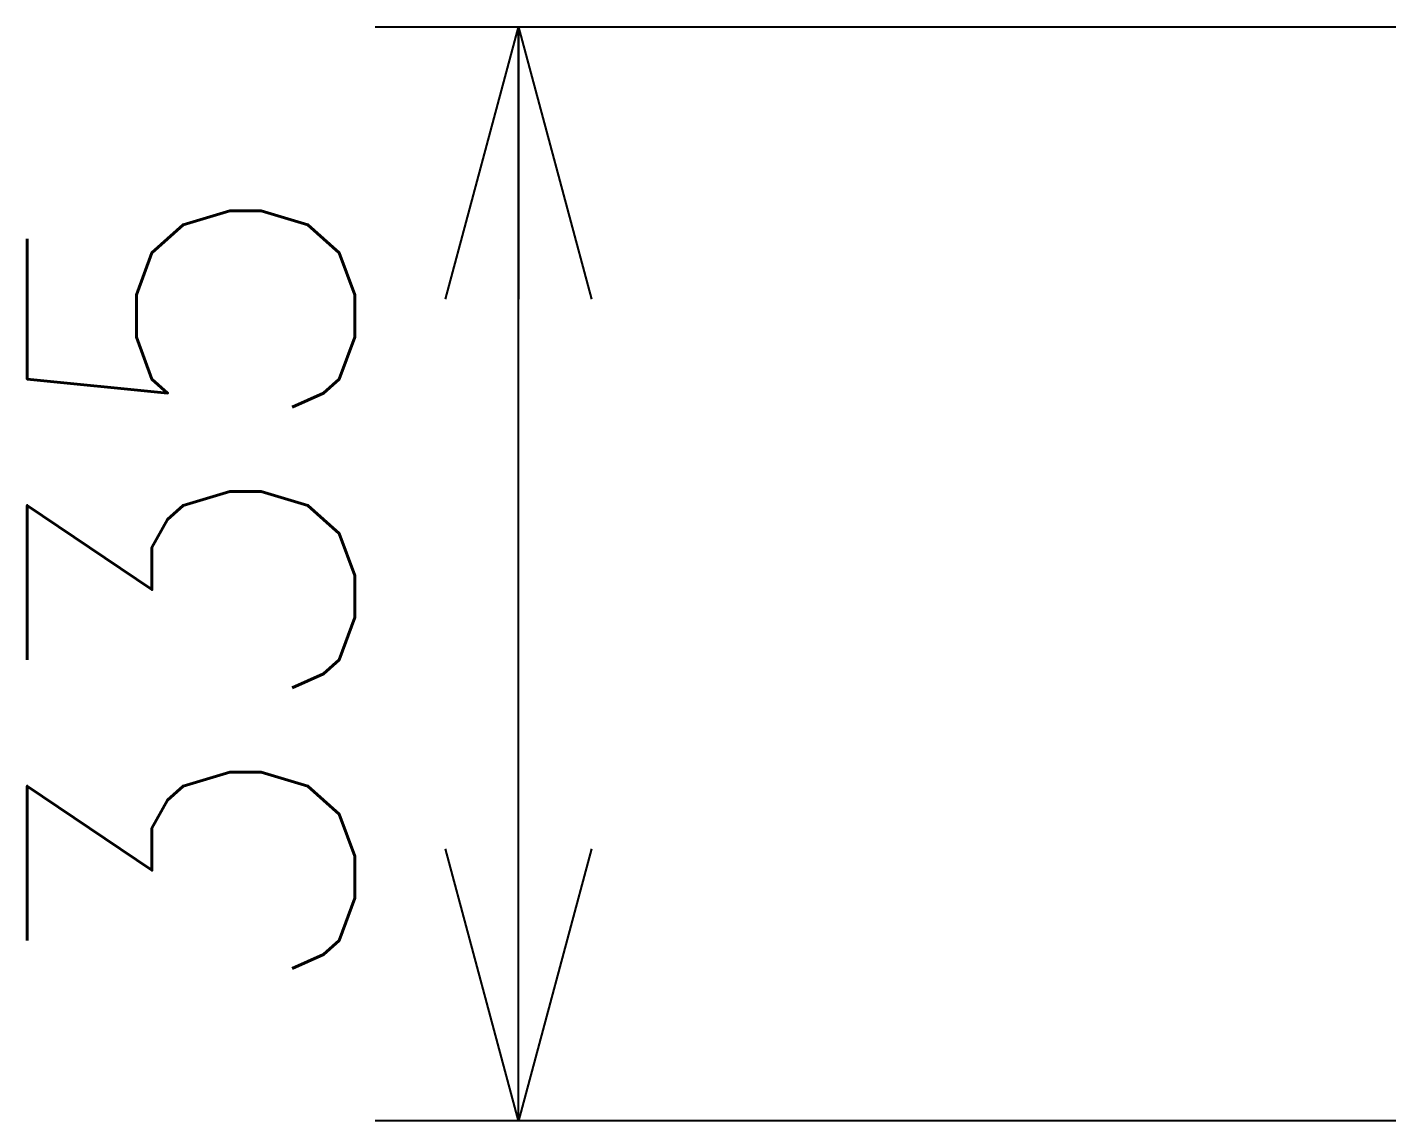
# Model space of a CAD drawing. Extents: x -9877 to -4419, y 2249 to 6216.
# Drawn here: x -7130.6 to -6715.5, y 4034.6 to 4368.6 of the extents above; entities that cross this region are included whole.
import ezdxf
from ezdxf.enums import TextEntityAlignment as Align

# ---------------------------------------------------------------- set-up
doc = ezdxf.new("R2010")
doc.units = 0
doc.layers.get('0').update_dxf_attribs({"linetype": 'CONTINUOUS'})
doc.layers.get('DEFPOINTS').update_dxf_attribs({"linetype": 'CONTINUOUS'})
doc.layers.add('LY_1', color=7, linetype='CONTINUOUS')
doc.styles.add('MX_NOTE_STANDARD', font='txt.shx', dxfattribs={"bigfont": 'extfont.shx'})
doc.dimstyles.new('MXDIMSTYLE', dxfattribs={"dimscale": 50, "dimtxt": 4, "dimasz": 2.5, "dimexe": 1.8, "dimexo": 1, "dimgap": 1, "dimtad": 1, "dimblk1": 'OPEN30', "dimblk2": 'OPEN30', "dimsah": 1, "dimcen": 2.5, "dimazin": 3, "dimtfac": 1, "dimtmove": 0, "dimatfit": 3})

# ---------------------------------------------------------------- blocks, each defined once
blk = doc.blocks.new('_OPEN30')
at = {"color": 0, "linetype": 'BYBLOCK'}
for p, q in [((-1, 0.267949), (0, 0)), ((0, 0), (-1, -0.267949)), ((0, 0), (-1, 0))]:
    blk.add_line(p, q, dxfattribs=at)
blk = doc.blocks.new('*D4')
at = {"color": 110, "linetype": 'CONTINUOUS'}
for p, q in [((-6690.324034, 4368.620295), (-7024.3305, 4368.620295)), ((-6980.622312, 4034.620295), (-6980.622312, 4368.620295)), ((-6690.324034, 4034.620295), (-7024.3305, 4034.620295))]:
    blk.add_line(p, q, dxfattribs=at)
at = {"layer": 'DEFPOINTS', "color": 0, "linetype": 'CONTINUOUS'}
for p in [(-6980.622312, 4368.620295), (-6640.324034, 4368.620295), (-6640.324034, 4034.620295)]:
    blk.add_point(p, dxfattribs=at)
at = {"color": 110, "linetype": 'CONTINUOUS', "xscale": 83.100003, "yscale": 83.100003, "zscale": 83.100003}
for p, rotation in [((-6980.622312, 4368.620295), 90), ((-6980.622312, 4034.620295), 270)]:
    blk.add_blockref('_OPEN30', p, dxfattribs=dict(at, rotation=rotation))
at = {"color": 110, "linetype": 'CONTINUOUS', "style": 'MX_NOTE_STANDARD'}
blk.add_text('335', height=100, rotation=90, dxfattribs=at).set_placement((-7080.622312, 4068.286962), align=Align.MIDDLE_LEFT)

msp = doc.modelspace()

# ---------------------------------------------------------------- dimensions: what is measured, and where the dimension line sits
at = {"layer": 'LY_1', "color": 110, "linetype": 'CONTINUOUS'}
dim = msp.add_linear_dim(base=(-6980.622312, 4368.620295), p1=(-6640.324034, 4034.620295), p2=(-6640.324034, 4368.620295), angle=90, text='335', dimstyle='MXDIMSTYLE', override={"dimtxt": 2, "dimasz": 1.662, "dimexe": 0.874164, "dimdec": 3, "dimlfac": 0.02}, dxfattribs=at)
dim.commit()
dim.dimension.update_dxf_attribs({"geometry": '*D4', "text_midpoint": (-6980.622312, 4201.620295), "dimtype": 128})

doc.saveas('drawing.dxf')
